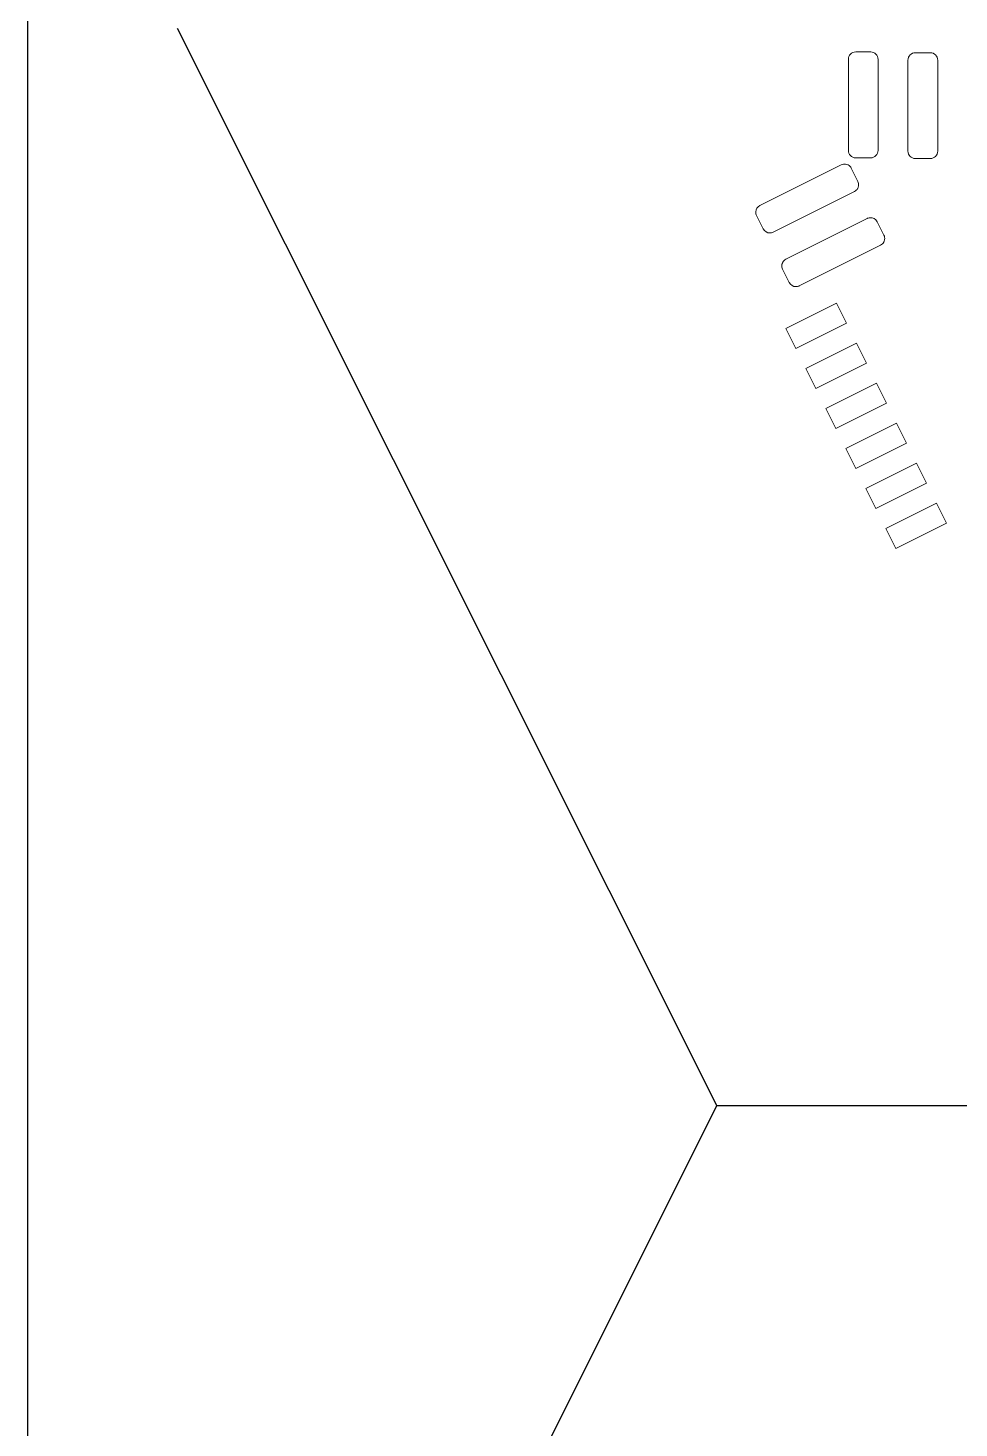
# Model space of a CAD drawing. Header units: inches. Extents: x 70 to 970, y -386 to 214.
# Drawn here: x 70.4 to 132.9, y -103.8 to -9.9 of the extents above; entities that cross this region are included whole.
import ezdxf

# ---------------------------------------------------------------- set-up
doc = ezdxf.new("R2010")
doc.units = ezdxf.units.IN
doc.header["$MEASUREMENT"] = 0

msp = doc.modelspace()

# ---------------------------------------------------------------- linework, layer by layer
at = {"color": 6}
for p in [(80.389, -9.907), (80.389, -154.53)]:
    msp.add_line(p, (116.601, -82.218), dxfattribs=at)
at = {"color": 1, "lineweight": 0}
for p, q in [((124.641, -28.368), (121.244, -30.07)), ((125.313, -29.709), (124.641, -28.368)), ((121.915, -31.411), (125.313, -29.709)), ((121.244, -30.07), (121.915, -31.411)), ((125.985, -31.05), (122.587, -32.752)), ((126.656, -32.392), (125.985, -31.05)), ((122.587, -32.752), (123.258, -34.093)), ((123.258, -34.093), (126.656, -32.392)), ((127.328, -33.733), (123.93, -35.434)), ((127.999, -35.074), (127.328, -33.733)), ((123.93, -35.434), (124.602, -36.776)), ((124.602, -36.776), (127.999, -35.074)), ((128.671, -36.415), (125.273, -38.117)), ((129.343, -37.757), (128.671, -36.415)), ((125.273, -38.117), (125.945, -39.458)), ((125.945, -39.458), (129.343, -37.757)), ((130.014, -39.098), (126.617, -40.799)), ((130.686, -40.439), (130.014, -39.098)), ((126.617, -40.799), (127.288, -42.14)), ((127.288, -42.14), (130.686, -40.439)), ((131.358, -41.781), (127.96, -43.482)), ((132.03, -43.122), (131.358, -41.781)), ((128.632, -44.824), (132.03, -43.122)), ((127.96, -43.482), (128.632, -44.824))]:
    msp.add_line(p, q, dxfattribs=at)
at = {"color": 4}
msp.add_line((596.601, -82.218), (116.601, -82.218), dxfattribs=at)
msp.add_lwpolyline([(70.389, 213.68), (970.389, 213.68), (970.389, -386.32), (70.389, -386.32)], close=True)
at = {"color": 1, "lineweight": 0}
for points in [[(125.436, -12.016), (125.436, -11.74), (125.66, -11.516), (125.936, -11.516)], [(125.436, -18.116), (125.436, -18.116), (125.436, -12.016), (125.436, -12.016)], [(125.936, -11.516), (125.936, -11.516), (126.936, -11.516), (126.936, -11.516)], [(126.936, -11.516), (127.212, -11.516), (127.436, -11.74), (127.436, -12.016)], [(127.436, -12.016), (127.436, -12.016), (127.436, -18.116), (127.436, -18.116)], [(129.436, -12.066), (129.436, -11.79), (129.66, -11.566), (129.936, -11.566)], [(129.436, -18.166), (129.436, -18.166), (129.436, -12.066), (129.436, -12.066)], [(129.936, -11.566), (129.936, -11.566), (130.936, -11.566), (130.936, -11.566)], [(130.936, -11.566), (131.212, -11.566), (131.436, -11.79), (131.436, -12.066)], [(131.436, -12.066), (131.436, -12.066), (131.436, -18.166), (131.436, -18.166)], [(125.936, -18.616), (125.66, -18.616), (125.436, -18.393), (125.436, -18.116)], [(126.936, -18.616), (126.936, -18.616), (125.936, -18.616), (125.936, -18.616)], [(127.436, -18.116), (127.436, -18.393), (127.212, -18.616), (126.936, -18.616)], [(129.936, -18.666), (129.66, -18.666), (129.436, -18.443), (129.436, -18.166)], [(130.936, -18.666), (130.936, -18.666), (129.936, -18.666), (129.936, -18.666)], [(131.436, -18.166), (131.436, -18.443), (131.212, -18.666), (130.936, -18.666)], [(119.503, -21.815), (119.503, -21.815), (124.957, -19.084), (124.957, -19.084)], [(124.957, -19.084), (125.053, -19.036), (125.156, -19.022), (125.254, -19.036)], [(125.254, -19.036), (125.368, -19.053), (125.474, -19.109), (125.553, -19.196)], [(125.553, -19.196), (125.582, -19.229), (125.608, -19.266), (125.628, -19.307)], [(125.628, -19.307), (125.628, -19.307), (125.628, -19.308), (125.629, -19.308)], [(125.629, -19.308), (125.629, -19.308), (126.076, -20.201), (126.076, -20.201)], [(126.124, -20.499), (126.115, -20.557), (126.096, -20.613), (126.068, -20.665)], [(126.076, -20.201), (126.123, -20.296), (126.138, -20.398), (126.124, -20.495)], [(126.124, -20.496), (126.124, -20.496), (126.123, -20.496), (126.124, -20.497)], [(126.124, -20.495), (126.124, -20.495), (126.124, -20.495), (126.124, -20.496)], [(126.124, -20.497), (126.124, -20.497), (126.124, -20.498), (126.124, -20.498)], [(126.124, -20.498), (126.124, -20.498), (126.124, -20.498), (126.124, -20.498)], [(126.124, -20.498), (126.124, -20.498), (126.124, -20.498), (126.124, -20.499)], [(125.852, -20.873), (125.852, -20.873), (120.398, -23.604), (120.398, -23.604)], [(125.853, -20.872), (125.852, -20.873), (125.852, -20.873), (125.852, -20.873)], [(126.057, -20.683), (126.01, -20.762), (125.941, -20.828), (125.853, -20.872)], [(126.058, -20.683), (126.058, -20.683), (126.058, -20.684), (126.057, -20.683)], [(126.059, -20.68), (126.059, -20.68), (126.058, -20.681), (126.058, -20.682)], [(126.058, -20.682), (126.058, -20.682), (126.058, -20.682), (126.058, -20.682)], [(126.058, -20.682), (126.058, -20.682), (126.058, -20.683), (126.058, -20.683)], [(126.06, -20.679), (126.06, -20.68), (126.06, -20.68), (126.059, -20.68)], [(126.061, -20.678), (126.06, -20.678), (126.06, -20.679), (126.06, -20.679)], [(126.062, -20.676), (126.061, -20.676), (126.061, -20.676), (126.061, -20.676)], [(126.061, -20.676), (126.061, -20.677), (126.061, -20.678), (126.061, -20.678)], [(126.063, -20.674), (126.063, -20.674), (126.062, -20.674), (126.062, -20.675)], [(126.062, -20.675), (126.062, -20.675), (126.062, -20.675), (126.062, -20.675)], [(126.062, -20.675), (126.062, -20.675), (126.062, -20.675), (126.062, -20.675)], [(126.062, -20.675), (126.062, -20.675), (126.062, -20.675), (126.062, -20.675)], [(126.062, -20.675), (126.062, -20.675), (126.062, -20.675), (126.062, -20.676)], [(126.064, -20.672), (126.064, -20.672), (126.063, -20.673), (126.063, -20.673)], [(126.063, -20.673), (126.063, -20.673), (126.063, -20.673), (126.063, -20.673)], [(126.065, -20.671), (126.065, -20.671), (126.065, -20.671), (126.064, -20.671)], [(126.064, -20.671), (126.064, -20.671), (126.064, -20.671), (126.064, -20.671)], [(126.064, -20.671), (126.064, -20.672), (126.064, -20.672), (126.064, -20.672)], [(126.064, -20.672), (126.064, -20.672), (126.064, -20.672), (126.064, -20.672)], [(126.067, -20.666), (126.066, -20.667), (126.066, -20.668), (126.065, -20.67)], [(126.065, -20.67), (126.065, -20.67), (126.065, -20.67), (126.065, -20.67)], [(126.065, -20.67), (126.065, -20.67), (126.065, -20.67), (126.065, -20.67)], [(126.065, -20.67), (126.065, -20.67), (126.065, -20.671), (126.065, -20.671)], [(126.068, -20.665), (126.068, -20.665), (126.067, -20.666), (126.067, -20.666)], [(126.067, -20.666), (126.067, -20.666), (126.067, -20.666), (126.067, -20.666)], [(126.068, -20.665), (126.068, -20.665), (126.068, -20.665), (126.068, -20.665)], [(119.279, -22.485), (119.243, -22.413), (119.226, -22.336), (119.227, -22.26)], [(119.227, -22.24), (119.235, -22.067), (119.333, -21.903), (119.497, -21.818)], [(119.227, -22.241), (119.227, -22.241), (119.227, -22.24), (119.227, -22.24)], [(119.227, -22.242), (119.227, -22.242), (119.227, -22.242), (119.227, -22.241)], [(119.227, -22.241), (119.227, -22.241), (119.227, -22.241), (119.227, -22.241)], [(119.227, -22.243), (119.227, -22.243), (119.227, -22.242), (119.227, -22.242)], [(119.227, -22.243), (119.227, -22.243), (119.227, -22.243), (119.227, -22.243)], [(119.227, -22.246), (119.227, -22.246), (119.227, -22.246), (119.227, -22.245)], [(119.227, -22.245), (119.227, -22.245), (119.227, -22.245), (119.227, -22.245)], [(119.227, -22.245), (119.227, -22.245), (119.227, -22.245), (119.227, -22.245)], [(119.227, -22.245), (119.227, -22.245), (119.227, -22.245), (119.227, -22.245)], [(119.227, -22.247), (119.227, -22.246), (119.227, -22.246), (119.227, -22.246)], [(119.227, -22.248), (119.227, -22.248), (119.227, -22.247), (119.227, -22.247)], [(119.227, -22.247), (119.227, -22.247), (119.227, -22.247), (119.227, -22.247)], [(119.227, -22.248), (119.227, -22.248), (119.227, -22.248), (119.227, -22.248)], [(119.227, -22.248), (119.227, -22.248), (119.227, -22.248), (119.227, -22.248)], [(119.227, -22.252), (119.227, -22.252), (119.227, -22.251), (119.227, -22.251)], [(119.227, -22.253), (119.227, -22.252), (119.227, -22.252), (119.227, -22.252)], [(119.227, -22.253), (119.227, -22.253), (119.227, -22.253), (119.227, -22.253)], [(119.227, -22.253), (119.227, -22.253), (119.227, -22.253), (119.227, -22.253)], [(119.227, -22.256), (119.227, -22.256), (119.227, -22.255), (119.227, -22.255)], [(119.227, -22.255), (119.227, -22.255), (119.227, -22.255), (119.227, -22.255)], [(119.227, -22.257), (119.227, -22.257), (119.227, -22.256), (119.227, -22.256)], [(119.227, -22.256), (119.227, -22.256), (119.227, -22.256), (119.227, -22.256)], [(119.227, -22.258), (119.227, -22.258), (119.227, -22.257), (119.227, -22.257)], [(119.227, -22.257), (119.227, -22.257), (119.227, -22.257), (119.227, -22.257)], [(119.227, -22.259), (119.227, -22.258), (119.227, -22.258), (119.227, -22.258)], [(119.227, -22.26), (119.227, -22.259), (119.227, -22.259), (119.227, -22.259)], [(119.227, -22.26), (119.227, -22.26), (119.227, -22.26), (119.227, -22.26)], [(119.28, -22.486), (119.28, -22.486), (119.279, -22.486), (119.279, -22.485)], [(119.727, -23.379), (119.727, -23.379), (119.28, -22.486), (119.28, -22.486)], [(119.28, -22.486), (119.28, -22.486), (119.28, -22.486), (119.28, -22.486)], [(119.497, -21.818), (119.497, -21.818), (119.497, -21.818), (119.498, -21.818)], [(119.498, -21.818), (119.498, -21.818), (119.499, -21.817), (119.499, -21.817)], [(119.498, -21.818), (119.498, -21.818), (119.498, -21.818), (119.498, -21.818)], [(119.499, -21.817), (119.499, -21.817), (119.499, -21.817), (119.499, -21.817)], [(119.499, -21.817), (119.5, -21.817), (119.5, -21.817), (119.5, -21.817)], [(119.5, -21.817), (119.5, -21.817), (119.5, -21.816), (119.501, -21.816)], [(119.501, -21.816), (119.502, -21.815), (119.502, -21.815), (119.502, -21.816)], [(119.501, -21.816), (119.501, -21.816), (119.501, -21.816), (119.501, -21.816)], [(119.502, -21.816), (119.502, -21.815), (119.502, -21.815), (119.502, -21.815)], [(119.502, -21.815), (119.502, -21.815), (119.503, -21.815), (119.503, -21.815)], [(119.727, -23.381), (119.727, -23.38), (119.727, -23.38), (119.727, -23.379)], [(120.175, -23.657), (119.991, -23.657), (119.815, -23.556), (119.727, -23.381)], [(121.25, -25.414), (121.25, -25.414), (126.702, -22.684), (126.702, -22.684)], [(126.702, -22.684), (126.703, -22.683), (126.703, -22.683), (126.703, -22.683)], [(126.703, -22.683), (126.722, -22.674), (126.741, -22.666), (126.761, -22.659)], [(126.761, -22.659), (126.761, -22.659), (126.761, -22.659), (126.762, -22.658)], [(126.762, -22.658), (126.762, -22.658), (126.762, -22.658), (126.762, -22.658)], [(126.762, -22.658), (126.763, -22.658), (126.763, -22.658), (126.763, -22.658)], [(126.763, -22.658), (126.807, -22.643), (126.851, -22.634), (126.896, -22.631)], [(126.896, -22.631), (127.087, -22.62), (127.282, -22.721), (127.374, -22.906)], [(126.896, -22.631), (126.896, -22.631), (126.896, -22.631), (126.896, -22.631)], [(126.896, -22.631), (126.896, -22.631), (126.896, -22.631), (126.896, -22.631)], [(127.374, -22.906), (127.374, -22.906), (127.822, -23.8), (127.822, -23.8)], [(120.255, -23.65), (120.228, -23.655), (120.201, -23.657), (120.175, -23.657)], [(120.256, -23.65), (120.256, -23.65), (120.255, -23.65), (120.255, -23.65)], [(120.255, -23.65), (120.255, -23.65), (120.255, -23.65), (120.255, -23.65)], [(120.257, -23.65), (120.257, -23.65), (120.256, -23.65), (120.256, -23.65)], [(120.258, -23.65), (120.258, -23.65), (120.257, -23.65), (120.257, -23.65)], [(120.257, -23.65), (120.257, -23.65), (120.257, -23.65), (120.257, -23.65)], [(120.259, -23.65), (120.258, -23.65), (120.258, -23.65), (120.258, -23.65)], [(120.26, -23.649), (120.259, -23.649), (120.259, -23.65), (120.259, -23.65)], [(120.261, -23.649), (120.26, -23.649), (120.26, -23.65), (120.26, -23.649)], [(120.261, -23.649), (120.261, -23.649), (120.261, -23.649), (120.261, -23.649)], [(120.261, -23.649), (120.261, -23.649), (120.261, -23.649), (120.261, -23.649)], [(120.263, -23.649), (120.263, -23.649), (120.263, -23.649), (120.263, -23.649)], [(120.266, -23.648), (120.266, -23.648), (120.265, -23.648), (120.265, -23.648)], [(120.267, -23.648), (120.266, -23.648), (120.266, -23.648), (120.266, -23.648)], [(120.268, -23.648), (120.267, -23.648), (120.267, -23.648), (120.267, -23.648)], [(120.269, -23.648), (120.269, -23.648), (120.268, -23.648), (120.268, -23.648)], [(120.268, -23.648), (120.268, -23.648), (120.268, -23.648), (120.268, -23.648)], [(120.268, -23.648), (120.268, -23.648), (120.268, -23.648), (120.268, -23.648)], [(120.27, -23.648), (120.27, -23.648), (120.269, -23.648), (120.269, -23.648)], [(120.269, -23.648), (120.269, -23.648), (120.269, -23.648), (120.269, -23.648)], [(120.271, -23.647), (120.271, -23.647), (120.271, -23.648), (120.27, -23.648)], [(120.274, -23.647), (120.274, -23.647), (120.272, -23.647), (120.271, -23.647)], [(120.271, -23.647), (120.271, -23.647), (120.271, -23.647), (120.271, -23.647)], [(120.275, -23.647), (120.275, -23.647), (120.275, -23.647), (120.274, -23.647)], [(120.276, -23.646), (120.275, -23.647), (120.275, -23.647), (120.275, -23.647)], [(120.277, -23.646), (120.277, -23.646), (120.277, -23.646), (120.276, -23.646)], [(120.276, -23.646), (120.276, -23.646), (120.276, -23.646), (120.276, -23.646)], [(120.276, -23.646), (120.276, -23.646), (120.276, -23.646), (120.276, -23.646)], [(120.278, -23.646), (120.278, -23.646), (120.278, -23.646), (120.277, -23.646)], [(120.279, -23.646), (120.279, -23.646), (120.279, -23.646), (120.278, -23.646)], [(120.278, -23.646), (120.278, -23.646), (120.278, -23.646), (120.278, -23.646)], [(120.282, -23.645), (120.282, -23.645), (120.281, -23.645), (120.281, -23.645)], [(120.284, -23.645), (120.284, -23.644), (120.284, -23.645), (120.283, -23.645)], [(120.285, -23.644), (120.285, -23.644), (120.285, -23.645), (120.284, -23.644)], [(120.284, -23.644), (120.284, -23.644), (120.284, -23.645), (120.284, -23.645)], [(120.286, -23.644), (120.286, -23.644), (120.285, -23.644), (120.285, -23.644)], [(120.287, -23.644), (120.287, -23.644), (120.286, -23.644), (120.286, -23.644)], [(120.286, -23.644), (120.286, -23.644), (120.286, -23.644), (120.286, -23.644)], [(120.288, -23.644), (120.287, -23.644), (120.287, -23.644), (120.287, -23.644)], [(120.287, -23.644), (120.287, -23.644), (120.287, -23.644), (120.287, -23.644)], [(120.289, -23.644), (120.289, -23.644), (120.288, -23.643), (120.288, -23.644)], [(120.288, -23.644), (120.288, -23.644), (120.288, -23.644), (120.288, -23.644)], [(120.398, -23.604), (120.363, -23.621), (120.327, -23.634), (120.289, -23.643)], [(120.289, -23.643), (120.29, -23.643), (120.289, -23.643), (120.289, -23.644)], [(127.807, -24.276), (127.76, -24.357), (127.69, -24.426), (127.599, -24.471)], [(127.808, -24.275), (127.808, -24.275), (127.808, -24.275), (127.807, -24.276)], [(127.81, -24.27), (127.81, -24.272), (127.809, -24.273), (127.808, -24.274)], [(127.808, -24.274), (127.808, -24.275), (127.808, -24.275), (127.808, -24.275)], [(127.808, -24.275), (127.808, -24.275), (127.808, -24.275), (127.808, -24.275)], [(127.811, -24.27), (127.811, -24.27), (127.81, -24.27), (127.81, -24.27)], [(127.81, -24.27), (127.81, -24.27), (127.81, -24.27), (127.81, -24.27)], [(127.812, -24.268), (127.811, -24.269), (127.811, -24.269), (127.811, -24.269)], [(127.811, -24.269), (127.811, -24.269), (127.811, -24.27), (127.811, -24.27)], [(127.813, -24.266), (127.813, -24.267), (127.812, -24.267), (127.812, -24.267)], [(127.812, -24.267), (127.812, -24.267), (127.812, -24.267), (127.812, -24.267)], [(127.812, -24.267), (127.812, -24.267), (127.812, -24.267), (127.812, -24.268)], [(127.812, -24.268), (127.812, -24.268), (127.812, -24.268), (127.812, -24.268)], [(127.814, -24.264), (127.814, -24.264), (127.813, -24.265), (127.813, -24.265)], [(127.813, -24.265), (127.813, -24.265), (127.813, -24.265), (127.813, -24.265)], [(127.813, -24.265), (127.813, -24.265), (127.813, -24.266), (127.813, -24.266)], [(127.813, -24.266), (127.813, -24.266), (127.813, -24.266), (127.813, -24.266)], [(127.813, -24.266), (127.813, -24.266), (127.813, -24.266), (127.813, -24.266)], [(127.815, -24.262), (127.815, -24.263), (127.815, -24.263), (127.814, -24.263)], [(127.814, -24.263), (127.814, -24.263), (127.814, -24.263), (127.814, -24.263)], [(127.814, -24.263), (127.814, -24.263), (127.814, -24.264), (127.814, -24.264)], [(127.814, -24.264), (127.814, -24.264), (127.814, -24.264), (127.814, -24.264)], [(127.814, -24.264), (127.814, -24.264), (127.814, -24.264), (127.814, -24.264)], [(127.816, -24.261), (127.816, -24.261), (127.816, -24.261), (127.815, -24.261)], [(127.815, -24.261), (127.815, -24.261), (127.815, -24.262), (127.815, -24.262)], [(127.815, -24.262), (127.815, -24.262), (127.815, -24.263), (127.815, -24.262)], [(127.817, -24.259), (127.816, -24.259), (127.816, -24.26), (127.816, -24.26)], [(127.816, -24.26), (127.816, -24.26), (127.816, -24.26), (127.816, -24.26)], [(127.816, -24.26), (127.816, -24.26), (127.816, -24.26), (127.816, -24.26)], [(127.816, -24.26), (127.816, -24.26), (127.816, -24.261), (127.816, -24.261)], [(127.818, -24.257), (127.817, -24.257), (127.817, -24.258), (127.817, -24.258)], [(127.817, -24.258), (127.817, -24.258), (127.817, -24.258), (127.817, -24.258)], [(127.817, -24.258), (127.817, -24.259), (127.817, -24.259), (127.817, -24.259)], [(127.817, -24.259), (127.817, -24.259), (127.817, -24.259), (127.817, -24.259)], [(127.817, -24.259), (127.817, -24.259), (127.817, -24.259), (127.817, -24.259)], [(127.819, -24.255), (127.819, -24.255), (127.818, -24.255), (127.819, -24.255)], [(127.819, -24.255), (127.818, -24.255), (127.818, -24.256), (127.818, -24.256)], [(127.818, -24.256), (127.818, -24.256), (127.818, -24.257), (127.818, -24.257)], [(127.818, -24.257), (127.818, -24.257), (127.818, -24.257), (127.818, -24.257)], [(127.82, -24.253), (127.82, -24.253), (127.819, -24.254), (127.819, -24.254)], [(127.819, -24.254), (127.819, -24.254), (127.819, -24.255), (127.819, -24.255)], [(127.821, -24.251), (127.82, -24.251), (127.82, -24.252), (127.82, -24.252)], [(127.82, -24.252), (127.82, -24.252), (127.82, -24.252), (127.82, -24.252)], [(127.82, -24.252), (127.82, -24.253), (127.82, -24.253), (127.82, -24.253)], [(127.82, -24.253), (127.82, -24.253), (127.82, -24.253), (127.82, -24.253)], [(127.821, -24.25), (127.821, -24.25), (127.821, -24.251), (127.821, -24.251)], [(127.821, -24.251), (127.821, -24.251), (127.821, -24.251), (127.821, -24.251)], [(127.822, -23.8), (127.869, -23.893), (127.884, -23.993), (127.871, -24.088)], [(127.823, -24.247), (127.823, -24.247), (127.822, -24.248), (127.822, -24.248)], [(127.822, -24.248), (127.822, -24.248), (127.822, -24.248), (127.822, -24.249)], [(127.824, -24.245), (127.824, -24.245), (127.824, -24.246), (127.823, -24.246)], [(127.823, -24.246), (127.823, -24.246), (127.824, -24.247), (127.823, -24.247)], [(127.823, -24.247), (127.823, -24.247), (127.823, -24.247), (127.823, -24.247)], [(127.825, -24.243), (127.825, -24.243), (127.824, -24.244), (127.824, -24.244)], [(127.824, -24.244), (127.824, -24.244), (127.824, -24.244), (127.824, -24.244)], [(127.824, -24.244), (127.824, -24.244), (127.824, -24.244), (127.824, -24.244)], [(127.824, -24.244), (127.824, -24.244), (127.824, -24.245), (127.824, -24.245)], [(127.824, -24.245), (127.824, -24.245), (127.824, -24.245), (127.824, -24.245)], [(127.824, -24.245), (127.824, -24.245), (127.824, -24.245), (127.824, -24.245)], [(127.826, -24.241), (127.825, -24.242), (127.825, -24.241), (127.825, -24.242)], [(127.825, -24.242), (127.825, -24.242), (127.825, -24.242), (127.825, -24.243)], [(127.825, -24.243), (127.825, -24.243), (127.825, -24.243), (127.825, -24.243)], [(127.825, -24.243), (127.825, -24.243), (127.825, -24.243), (127.825, -24.243)], [(127.827, -24.239), (127.827, -24.239), (127.827, -24.24), (127.826, -24.24)], [(127.826, -24.24), (127.826, -24.24), (127.826, -24.24), (127.826, -24.241)], [(127.826, -24.241), (127.826, -24.241), (127.826, -24.241), (127.826, -24.241)], [(127.828, -24.237), (127.827, -24.237), (127.827, -24.237), (127.827, -24.238)], [(127.827, -24.238), (127.827, -24.238), (127.827, -24.238), (127.827, -24.238)], [(127.827, -24.238), (127.827, -24.238), (127.827, -24.238), (127.827, -24.238)], [(127.827, -24.238), (127.827, -24.238), (127.827, -24.239), (127.827, -24.239)], [(127.827, -24.239), (127.827, -24.239), (127.827, -24.239), (127.827, -24.239)], [(127.827, -24.239), (127.827, -24.239), (127.827, -24.239), (127.827, -24.239)], [(127.829, -24.235), (127.829, -24.235), (127.829, -24.235), (127.828, -24.235)], [(127.828, -24.235), (127.828, -24.235), (127.828, -24.235), (127.828, -24.235)], [(127.828, -24.235), (127.828, -24.236), (127.828, -24.236), (127.828, -24.236)], [(127.828, -24.236), (127.828, -24.236), (127.828, -24.236), (127.828, -24.236)], [(127.828, -24.236), (127.828, -24.236), (127.828, -24.236), (127.828, -24.237)], [(127.828, -24.237), (127.828, -24.237), (127.828, -24.237), (127.828, -24.237)], [(127.83, -24.233), (127.829, -24.233), (127.829, -24.234), (127.829, -24.233)], [(127.829, -24.233), (127.829, -24.234), (127.829, -24.234), (127.829, -24.234)], [(127.829, -24.234), (127.829, -24.234), (127.829, -24.235), (127.829, -24.235)], [(127.831, -24.23), (127.831, -24.23), (127.831, -24.23), (127.83, -24.231)], [(127.83, -24.231), (127.83, -24.231), (127.83, -24.231), (127.83, -24.231)], [(127.83, -24.231), (127.83, -24.231), (127.83, -24.232), (127.83, -24.232)], [(127.83, -24.232), (127.83, -24.232), (127.83, -24.232), (127.83, -24.233)], [(127.832, -24.229), (127.832, -24.229), (127.831, -24.229), (127.831, -24.229)], [(127.831, -24.229), (127.831, -24.229), (127.831, -24.23), (127.831, -24.23)], [(127.833, -24.226), (127.833, -24.226), (127.833, -24.226), (127.832, -24.226)], [(127.832, -24.226), (127.832, -24.226), (127.832, -24.227), (127.832, -24.227)], [(127.832, -24.227), (127.832, -24.227), (127.832, -24.228), (127.832, -24.227)], [(127.832, -24.227), (127.832, -24.228), (127.832, -24.228), (127.832, -24.228)], [(127.832, -24.228), (127.832, -24.228), (127.832, -24.228), (127.832, -24.229)], [(127.834, -24.224), (127.833, -24.224), (127.833, -24.224), (127.833, -24.224)], [(127.833, -24.224), (127.833, -24.224), (127.833, -24.225), (127.833, -24.225)], [(127.833, -24.225), (127.833, -24.225), (127.833, -24.225), (127.833, -24.225)], [(127.833, -24.225), (127.833, -24.225), (127.833, -24.225), (127.833, -24.225)], [(127.833, -24.225), (127.833, -24.225), (127.833, -24.226), (127.833, -24.226)], [(127.833, -24.226), (127.833, -24.226), (127.833, -24.226), (127.833, -24.226)], [(127.835, -24.221), (127.835, -24.221), (127.835, -24.221), (127.834, -24.222)], [(127.834, -24.222), (127.834, -24.222), (127.834, -24.222), (127.834, -24.222)], [(127.834, -24.222), (127.834, -24.222), (127.834, -24.222), (127.834, -24.222)], [(127.834, -24.222), (127.834, -24.222), (127.834, -24.223), (127.834, -24.223)], [(127.834, -24.223), (127.834, -24.223), (127.834, -24.224), (127.834, -24.224)], [(127.834, -24.224), (127.834, -24.224), (127.834, -24.224), (127.834, -24.224)], [(127.836, -24.219), (127.835, -24.22), (127.835, -24.22), (127.835, -24.221)], [(127.835, -24.221), (127.835, -24.221), (127.835, -24.221), (127.835, -24.221)], [(127.837, -24.215), (127.837, -24.216), (127.837, -24.216), (127.836, -24.217)], [(127.836, -24.217), (127.836, -24.217), (127.836, -24.217), (127.836, -24.218)], [(127.836, -24.218), (127.836, -24.218), (127.836, -24.218), (127.836, -24.218)], [(127.836, -24.218), (127.836, -24.218), (127.836, -24.219), (127.836, -24.219)], [(127.836, -24.219), (127.836, -24.219), (127.836, -24.219), (127.836, -24.219)], [(127.838, -24.214), (127.838, -24.214), (127.838, -24.215), (127.837, -24.215)], [(127.837, -24.215), (127.837, -24.215), (127.837, -24.215), (127.837, -24.215)], [(127.839, -24.212), (127.838, -24.213), (127.838, -24.213), (127.838, -24.214)], [(127.861, -24.143), (127.855, -24.167), (127.848, -24.19), (127.839, -24.212)], [(127.863, -24.133), (127.863, -24.136), (127.862, -24.139), (127.861, -24.143)], [(127.864, -24.131), (127.864, -24.132), (127.863, -24.132), (127.863, -24.133)], [(127.865, -24.127), (127.864, -24.128), (127.864, -24.13), (127.864, -24.131)], [(127.866, -24.122), (127.866, -24.122), (127.865, -24.122), (127.865, -24.122)], [(127.865, -24.122), (127.865, -24.123), (127.865, -24.123), (127.865, -24.123)], [(127.865, -24.123), (127.865, -24.123), (127.865, -24.124), (127.865, -24.124)], [(127.865, -24.124), (127.865, -24.124), (127.865, -24.124), (127.865, -24.125)], [(127.865, -24.125), (127.865, -24.125), (127.865, -24.125), (127.865, -24.125)], [(127.865, -24.125), (127.865, -24.125), (127.865, -24.126), (127.865, -24.127)], [(127.865, -24.127), (127.865, -24.127), (127.865, -24.127), (127.865, -24.127)], [(127.866, -24.117), (127.866, -24.117), (127.866, -24.117), (127.866, -24.117)], [(127.866, -24.12), (127.866, -24.12), (127.866, -24.121), (127.866, -24.121)], [(127.866, -24.121), (127.866, -24.121), (127.866, -24.121), (127.866, -24.122)], [(127.868, -24.112), (127.867, -24.112), (127.867, -24.112), (127.867, -24.113)], [(127.867, -24.113), (127.867, -24.113), (127.867, -24.113), (127.867, -24.113)], [(127.867, -24.114), (127.867, -24.114), (127.867, -24.115), (127.867, -24.115)], [(127.867, -24.115), (127.867, -24.115), (127.867, -24.115), (127.867, -24.115)], [(127.867, -24.115), (127.867, -24.115), (127.867, -24.116), (127.867, -24.116)], [(127.869, -24.105), (127.869, -24.106), (127.869, -24.106), (127.868, -24.106)], [(127.868, -24.106), (127.868, -24.106), (127.868, -24.107), (127.868, -24.107)], [(127.868, -24.107), (127.868, -24.107), (127.868, -24.107), (127.868, -24.107)], [(127.868, -24.107), (127.868, -24.107), (127.868, -24.108), (127.868, -24.108)], [(127.868, -24.108), (127.868, -24.108), (127.868, -24.108), (127.868, -24.108)], [(127.868, -24.108), (127.868, -24.108), (127.868, -24.109), (127.868, -24.109)], [(127.868, -24.109), (127.868, -24.109), (127.868, -24.11), (127.868, -24.11)], [(127.868, -24.11), (127.868, -24.11), (127.868, -24.11), (127.868, -24.11)], [(127.868, -24.11), (127.868, -24.11), (127.868, -24.11), (127.868, -24.11)], [(127.868, -24.11), (127.868, -24.11), (127.868, -24.111), (127.868, -24.111)], [(127.869, -24.1), (127.869, -24.1), (127.869, -24.101), (127.869, -24.101)], [(127.869, -24.101), (127.869, -24.101), (127.869, -24.101), (127.869, -24.101)], [(127.869, -24.102), (127.869, -24.102), (127.869, -24.102), (127.869, -24.102)], [(127.869, -24.102), (127.869, -24.103), (127.869, -24.103), (127.869, -24.103)], [(127.869, -24.103), (127.869, -24.103), (127.869, -24.104), (127.869, -24.104)], [(127.869, -24.104), (127.869, -24.104), (127.869, -24.104), (127.869, -24.105)], [(127.869, -24.105), (127.869, -24.105), (127.869, -24.105), (127.869, -24.105)], [(127.869, -24.105), (127.869, -24.105), (127.869, -24.105), (127.869, -24.105)], [(127.871, -24.092), (127.871, -24.093), (127.871, -24.093), (127.87, -24.093)], [(127.87, -24.093), (127.87, -24.093), (127.87, -24.094), (127.87, -24.094)], [(127.87, -24.094), (127.871, -24.094), (127.87, -24.094), (127.87, -24.094)], [(127.87, -24.094), (127.87, -24.094), (127.87, -24.095), (127.87, -24.095)], [(127.87, -24.096), (127.87, -24.096), (127.87, -24.096), (127.87, -24.097)], [(127.87, -24.097), (127.87, -24.097), (127.87, -24.097), (127.87, -24.097)], [(127.87, -24.098), (127.87, -24.098), (127.87, -24.098), (127.87, -24.098)], [(127.87, -24.098), (127.87, -24.099), (127.87, -24.099), (127.87, -24.099)], [(127.87, -24.099), (127.87, -24.099), (127.87, -24.099), (127.87, -24.099)], [(127.871, -24.088), (127.871, -24.088), (127.871, -24.089), (127.871, -24.089)], [(127.871, -24.089), (127.871, -24.089), (127.871, -24.089), (127.871, -24.089)], [(127.871, -24.089), (127.871, -24.09), (127.871, -24.09), (127.871, -24.09)], [(127.871, -24.09), (127.871, -24.09), (127.871, -24.09), (127.871, -24.09)], [(127.871, -24.09), (127.871, -24.09), (127.871, -24.091), (127.871, -24.091)], [(127.871, -24.091), (127.871, -24.091), (127.871, -24.091), (127.871, -24.091)], [(127.871, -24.091), (127.871, -24.091), (127.871, -24.091), (127.871, -24.091)], [(127.871, -24.091), (127.871, -24.092), (127.871, -24.092), (127.871, -24.092)], [(127.871, -24.092), (127.871, -24.092), (127.871, -24.092), (127.871, -24.092)], [(127.598, -24.472), (127.598, -24.472), (122.146, -27.202), (122.146, -27.202)], [(127.599, -24.471), (127.599, -24.471), (127.598, -24.471), (127.598, -24.472)], [(121.026, -26.085), (120.98, -25.993), (120.965, -25.893), (120.977, -25.797)], [(120.977, -25.795), (120.977, -25.795), (120.977, -25.794), (120.977, -25.794)], [(120.977, -25.794), (120.977, -25.794), (120.978, -25.794), (120.978, -25.794)], [(120.977, -25.796), (120.977, -25.796), (120.977, -25.795), (120.977, -25.795)], [(120.977, -25.795), (120.978, -25.795), (120.977, -25.795), (120.977, -25.795)], [(120.977, -25.797), (120.977, -25.797), (120.977, -25.797), (120.977, -25.796)], [(120.977, -25.796), (120.977, -25.796), (120.977, -25.796), (120.977, -25.796)], [(120.977, -25.797), (120.977, -25.797), (120.977, -25.797), (120.977, -25.797)], [(120.978, -25.79), (120.978, -25.79), (120.978, -25.789), (120.978, -25.789)], [(120.978, -25.789), (120.978, -25.789), (120.978, -25.789), (120.978, -25.789)], [(120.978, -25.791), (120.978, -25.79), (120.978, -25.79), (120.978, -25.79)], [(120.978, -25.79), (120.978, -25.79), (120.978, -25.79), (120.978, -25.79)], [(120.978, -25.791), (120.978, -25.791), (120.978, -25.791), (120.978, -25.791)], [(120.978, -25.793), (120.978, -25.793), (120.978, -25.792), (120.978, -25.792)], [(120.978, -25.794), (120.978, -25.794), (120.978, -25.793), (120.978, -25.793)], [(120.978, -25.793), (120.978, -25.793), (120.978, -25.793), (120.978, -25.793)], [(120.979, -25.782), (120.979, -25.782), (120.98, -25.781), (120.98, -25.781)], [(120.979, -25.783), (120.979, -25.783), (120.979, -25.782), (120.979, -25.782)], [(120.979, -25.782), (120.979, -25.782), (120.979, -25.782), (120.979, -25.782)], [(120.979, -25.783), (120.979, -25.783), (120.979, -25.783), (120.979, -25.783)], [(120.979, -25.785), (120.979, -25.785), (120.979, -25.785), (120.979, -25.784)], [(120.979, -25.785), (120.979, -25.785), (120.979, -25.785), (120.979, -25.785)], [(120.979, -25.787), (120.979, -25.787), (120.979, -25.786), (120.979, -25.786)], [(120.979, -25.787), (120.979, -25.787), (120.979, -25.787), (120.979, -25.787)], [(120.979, -25.787), (120.979, -25.787), (120.979, -25.787), (120.979, -25.787)], [(120.98, -25.776), (120.98, -25.775), (120.98, -25.775), (120.981, -25.775)], [(120.98, -25.777), (120.98, -25.777), (120.98, -25.777), (120.98, -25.776)], [(120.98, -25.776), (120.98, -25.776), (120.98, -25.776), (120.98, -25.776)], [(120.98, -25.776), (120.98, -25.776), (120.98, -25.776), (120.98, -25.776)], [(120.98, -25.778), (120.98, -25.777), (120.98, -25.777), (120.98, -25.777)], [(120.98, -25.779), (120.98, -25.779), (120.98, -25.778), (120.98, -25.778)], [(120.98, -25.778), (120.98, -25.778), (120.98, -25.778), (120.98, -25.778)], [(120.98, -25.779), (120.98, -25.779), (120.98, -25.779), (120.98, -25.779)], [(120.98, -25.781), (120.98, -25.781), (120.98, -25.781), (120.98, -25.781)], [(120.981, -25.771), (120.981, -25.771), (120.981, -25.77), (120.981, -25.77)], [(120.981, -25.77), (120.981, -25.77), (120.981, -25.77), (120.981, -25.77)], [(120.981, -25.771), (120.981, -25.771), (120.981, -25.771), (120.981, -25.771)], [(120.981, -25.774), (120.981, -25.774), (120.981, -25.773), (120.981, -25.773)], [(120.981, -25.773), (120.981, -25.773), (120.981, -25.773), (120.981, -25.773)], [(120.981, -25.775), (120.981, -25.775), (120.981, -25.774), (120.981, -25.774)], [(120.981, -25.774), (120.981, -25.774), (120.981, -25.774), (120.981, -25.774)], [(120.981, -25.775), (120.981, -25.775), (120.981, -25.775), (120.981, -25.775)], [(120.982, -25.765), (120.982, -25.764), (120.983, -25.764), (120.983, -25.764)], [(120.982, -25.766), (120.982, -25.766), (120.982, -25.766), (120.982, -25.765)], [(120.982, -25.765), (120.982, -25.765), (120.982, -25.765), (120.982, -25.765)], [(120.982, -25.768), (120.982, -25.768), (120.982, -25.767), (120.982, -25.767)], [(120.982, -25.768), (120.982, -25.768), (120.982, -25.768), (120.982, -25.768)], [(120.983, -25.761), (120.983, -25.76), (120.984, -25.759), (120.984, -25.759)], [(120.983, -25.762), (120.983, -25.762), (120.983, -25.761), (120.983, -25.761)], [(120.983, -25.761), (120.983, -25.761), (120.983, -25.761), (120.983, -25.761)], [(120.983, -25.763), (120.983, -25.763), (120.983, -25.763), (120.983, -25.762)], [(120.983, -25.762), (120.983, -25.762), (120.983, -25.762), (120.983, -25.762)], [(120.983, -25.764), (120.983, -25.764), (120.983, -25.764), (120.983, -25.763)], [(120.984, -25.759), (120.984, -25.757), (120.984, -25.756), (120.985, -25.754)], [(120.984, -25.759), (120.984, -25.759), (120.984, -25.759), (120.984, -25.759)], [(120.985, -25.753), (120.986, -25.749), (120.987, -25.746), (120.987, -25.743)], [(120.985, -25.754), (120.985, -25.754), (120.985, -25.753), (120.985, -25.753)], [(120.987, -25.743), (120.993, -25.719), (121.001, -25.696), (121.01, -25.673)], [(121.01, -25.673), (121.01, -25.673), (121.01, -25.672), (121.011, -25.671)], [(121.011, -25.67), (121.011, -25.67), (121.011, -25.669), (121.012, -25.668)], [(121.011, -25.671), (121.011, -25.671), (121.011, -25.67), (121.011, -25.67)], [(121.011, -25.671), (121.011, -25.671), (121.011, -25.671), (121.011, -25.671)], [(121.012, -25.668), (121.012, -25.667), (121.012, -25.667), (121.013, -25.667)], [(121.012, -25.668), (121.012, -25.668), (121.012, -25.668), (121.012, -25.668)], [(121.012, -25.668), (121.012, -25.668), (121.012, -25.668), (121.012, -25.668)], [(121.013, -25.666), (121.013, -25.666), (121.013, -25.665), (121.013, -25.664)], [(121.013, -25.664), (121.013, -25.664), (121.013, -25.664), (121.013, -25.664)], [(121.013, -25.664), (121.014, -25.664), (121.014, -25.664), (121.014, -25.664)], [(121.013, -25.667), (121.013, -25.667), (121.013, -25.666), (121.013, -25.666)], [(121.014, -25.662), (121.015, -25.663), (121.015, -25.662), (121.015, -25.662)], [(121.014, -25.664), (121.014, -25.664), (121.014, -25.664), (121.014, -25.664)], [(121.015, -25.661), (121.015, -25.661), (121.015, -25.661), (121.015, -25.66)], [(121.015, -25.66), (121.015, -25.66), (121.015, -25.66), (121.015, -25.66)], [(121.015, -25.66), (121.015, -25.66), (121.016, -25.66), (121.016, -25.66)], [(121.015, -25.662), (121.015, -25.661), (121.015, -25.661), (121.015, -25.661)], [(121.015, -25.661), (121.015, -25.661), (121.015, -25.661), (121.015, -25.661)], [(121.015, -25.662), (121.015, -25.662), (121.015, -25.662), (121.015, -25.662)], [(121.016, -25.658), (121.016, -25.658), (121.016, -25.657), (121.017, -25.657)], [(121.016, -25.659), (121.016, -25.658), (121.016, -25.658), (121.016, -25.658)], [(121.016, -25.658), (121.016, -25.658), (121.016, -25.658), (121.016, -25.658)], [(121.016, -25.66), (121.016, -25.66), (121.016, -25.659), (121.016, -25.659)], [(121.016, -25.659), (121.016, -25.659), (121.016, -25.659), (121.016, -25.659)], [(121.016, -25.659), (121.016, -25.659), (121.016, -25.659), (121.016, -25.659)], [(121.017, -25.656), (121.017, -25.656), (121.017, -25.655), (121.018, -25.655)], [(121.017, -25.657), (121.017, -25.657), (121.017, -25.656), (121.017, -25.656)], [(121.017, -25.656), (121.017, -25.656), (121.017, -25.656), (121.017, -25.656)], [(121.018, -25.654), (121.018, -25.654), (121.018, -25.654), (121.018, -25.653)], [(121.018, -25.653), (121.018, -25.653), (121.018, -25.653), (121.019, -25.653)], [(121.018, -25.655), (121.018, -25.655), (121.018, -25.654), (121.018, -25.654)], [(121.019, -25.652), (121.019, -25.652), (121.019, -25.651), (121.019, -25.651)], [(121.019, -25.651), (121.019, -25.651), (121.019, -25.651), (121.02, -25.651)], [(121.019, -25.653), (121.019, -25.653), (121.019, -25.652), (121.019, -25.652)], [(121.02, -25.65), (121.02, -25.65), (121.02, -25.65), (121.02, -25.649)], [(121.02, -25.649), (121.02, -25.649), (121.02, -25.649), (121.02, -25.649)], [(121.02, -25.649), (121.02, -25.649), (121.02, -25.649), (121.021, -25.649)], [(121.02, -25.651), (121.02, -25.651), (121.02, -25.65), (121.02, -25.65)], [(121.02, -25.65), (121.02, -25.65), (121.02, -25.65), (121.02, -25.65)], [(121.021, -25.647), (121.021, -25.647), (121.021, -25.647), (121.021, -25.647)], [(121.021, -25.647), (121.021, -25.647), (121.021, -25.647), (121.021, -25.647)], [(121.021, -25.647), (121.021, -25.647), (121.022, -25.647), (121.022, -25.647)], [(121.021, -25.649), (121.021, -25.649), (121.021, -25.649), (121.021, -25.649)], [(121.022, -25.645), (121.023, -25.644), (121.023, -25.644), (121.023, -25.644)], [(121.022, -25.646), (121.022, -25.646), (121.022, -25.645), (121.022, -25.646)], [(121.022, -25.646), (121.022, -25.645), (121.022, -25.645), (121.022, -25.645)], [(121.022, -25.647), (121.022, -25.646), (121.022, -25.646), (121.022, -25.646)], [(121.023, -25.643), (121.023, -25.643), (121.023, -25.643), (121.023, -25.642)], [(121.023, -25.642), (121.023, -25.642), (121.024, -25.642), (121.024, -25.642)], [(121.023, -25.644), (121.023, -25.644), (121.023, -25.644), (121.023, -25.643)], [(121.023, -25.643), (121.023, -25.643), (121.023, -25.643), (121.023, -25.643)], [(121.024, -25.642), (121.024, -25.642), (121.024, -25.642), (121.024, -25.641)], [(121.024, -25.641), (121.024, -25.641), (121.024, -25.641), (121.024, -25.641)], [(121.024, -25.641), (121.024, -25.641), (121.024, -25.641), (121.024, -25.641)], [(121.024, -25.641), (121.024, -25.641), (121.025, -25.641), (121.025, -25.641)], [(121.024, -25.642), (121.024, -25.642), (121.024, -25.642), (121.024, -25.642)], [(121.025, -25.639), (121.026, -25.639), (121.025, -25.639), (121.026, -25.638)], [(121.025, -25.64), (121.025, -25.64), (121.025, -25.639), (121.025, -25.639)], [(121.025, -25.639), (121.025, -25.639), (121.025, -25.639), (121.025, -25.639)], [(121.025, -25.641), (121.025, -25.64), (121.025, -25.64), (121.025, -25.64)], [(121.026, -25.637), (121.026, -25.636), (121.026, -25.636), (121.027, -25.636)], [(121.026, -25.638), (121.026, -25.638), (121.026, -25.638), (121.026, -25.637)], [(121.026, -25.637), (121.026, -25.637), (121.026, -25.637), (121.026, -25.637)], [(121.474, -26.979), (121.474, -26.979), (121.026, -26.085), (121.026, -26.085)], [(121.027, -25.635), (121.027, -25.635), (121.027, -25.634), (121.028, -25.634)], [(121.027, -25.636), (121.027, -25.636), (121.027, -25.636), (121.027, -25.635)], [(121.027, -25.635), (121.027, -25.635), (121.027, -25.635), (121.027, -25.635)], [(121.028, -25.633), (121.028, -25.633), (121.028, -25.633), (121.028, -25.632)], [(121.028, -25.632), (121.029, -25.632), (121.029, -25.632), (121.029, -25.632)], [(121.028, -25.634), (121.028, -25.633), (121.028, -25.633), (121.028, -25.633)], [(121.028, -25.634), (121.028, -25.634), (121.028, -25.634), (121.028, -25.634)], [(121.029, -25.631), (121.029, -25.631), (121.03, -25.63), (121.03, -25.63)], [(121.029, -25.632), (121.029, -25.632), (121.029, -25.631), (121.029, -25.632)], [(121.029, -25.632), (121.029, -25.631), (121.03, -25.631), (121.029, -25.631)], [(121.03, -25.629), (121.031, -25.629), (121.031, -25.629), (121.031, -25.628)], [(121.03, -25.63), (121.03, -25.63), (121.03, -25.629), (121.03, -25.63)], [(121.03, -25.63), (121.03, -25.629), (121.03, -25.629), (121.03, -25.629)], [(121.031, -25.627), (121.032, -25.627), (121.032, -25.627), (121.032, -25.626)], [(121.031, -25.628), (121.031, -25.627), (121.031, -25.627), (121.031, -25.627)], [(121.031, -25.627), (121.031, -25.627), (121.031, -25.627), (121.031, -25.627)], [(121.031, -25.628), (121.031, -25.628), (121.031, -25.628), (121.031, -25.628)], [(121.032, -25.625), (121.033, -25.625), (121.033, -25.625), (121.033, -25.624)], [(121.032, -25.626), (121.032, -25.625), (121.032, -25.625), (121.032, -25.625)], [(121.032, -25.625), (121.032, -25.625), (121.032, -25.625), (121.032, -25.625)], [(121.032, -25.626), (121.032, -25.626), (121.032, -25.626), (121.032, -25.626)], [(121.032, -25.626), (121.032, -25.626), (121.032, -25.626), (121.032, -25.626)], [(121.032, -25.626), (121.032, -25.626), (121.032, -25.626), (121.032, -25.626)], [(121.033, -25.623), (121.034, -25.623), (121.034, -25.623), (121.034, -25.622)], [(121.033, -25.624), (121.033, -25.623), (121.034, -25.623), (121.033, -25.623)], [(121.033, -25.624), (121.033, -25.625), (121.033, -25.624), (121.033, -25.624)], [(121.034, -25.622), (121.034, -25.622), (121.034, -25.622), (121.034, -25.622)], [(121.034, -25.622), (121.034, -25.622), (121.034, -25.622), (121.034, -25.622)], [(121.034, -25.622), (121.034, -25.622), (121.034, -25.622), (121.034, -25.622)], [(121.035, -25.62), (121.035, -25.62), (121.035, -25.62), (121.035, -25.62)], [(121.035, -25.62), (121.035, -25.62), (121.035, -25.62), (121.035, -25.62)], [(121.035, -25.62), (121.035, -25.62), (121.035, -25.62), (121.035, -25.62)], [(121.036, -25.618), (121.037, -25.617), (121.037, -25.617), (121.037, -25.617)], [(121.036, -25.618), (121.036, -25.618), (121.036, -25.618), (121.036, -25.618)], [(121.036, -25.618), (121.036, -25.618), (121.036, -25.618), (121.036, -25.618)], [(121.037, -25.616), (121.038, -25.616), (121.038, -25.615), (121.038, -25.615)], [(121.037, -25.617), (121.037, -25.617), (121.037, -25.617), (121.037, -25.616)], [(121.037, -25.616), (121.037, -25.616), (121.037, -25.616), (121.037, -25.616)], [(121.038, -25.615), (121.039, -25.614), (121.039, -25.612), (121.04, -25.611)], [(121.038, -25.615), (121.038, -25.615), (121.038, -25.615), (121.038, -25.615)], [(121.04, -25.611), (121.04, -25.611), (121.04, -25.611), (121.04, -25.611)], [(121.04, -25.611), (121.04, -25.611), (121.041, -25.611), (121.041, -25.611)], [(121.041, -25.61), (121.088, -25.529), (121.159, -25.46), (121.249, -25.414)], [(121.041, -25.611), (121.041, -25.61), (121.041, -25.61), (121.041, -25.61)], [(121.249, -25.414), (121.249, -25.414), (121.25, -25.414), (121.25, -25.414)], [(121.921, -27.255), (121.738, -27.255), (121.562, -27.154), (121.474, -26.979)], [(122.085, -27.228), (122.042, -27.243), (121.997, -27.252), (121.952, -27.255)], [(122.086, -27.228), (122.085, -27.228), (122.085, -27.228), (122.085, -27.228)], [(122.087, -27.227), (122.087, -27.227), (122.086, -27.227), (122.086, -27.228)], [(122.145, -27.202), (122.126, -27.212), (122.107, -27.22), (122.087, -27.227)], [(122.087, -27.227), (122.088, -27.227), (122.087, -27.227), (122.087, -27.227)], [(122.146, -27.202), (122.146, -27.202), (122.145, -27.202), (122.145, -27.202)], [(121.952, -27.255), (121.942, -27.255), (121.932, -27.255), (121.921, -27.255)], [(121.952, -27.255), (121.952, -27.255), (121.952, -27.255), (121.952, -27.255)], [(121.952, -27.255), (121.952, -27.255), (121.952, -27.255), (121.952, -27.255)]]:
    msp.add_open_spline(points, degree=3, dxfattribs=at)
for points, knots in [([(126.063, -20.673), (126.063, -20.673), (126.063, -20.674), (126.063, -20.674), (126.063, -20.674), (126.063, -20.674), (126.063, -20.674)], [93, 93, 93, 93, 94, 94, 94, 95, 95, 95, 95]), ([(119.227, -22.245), (119.227, -22.244), (119.227, -22.244), (119.227, -22.244), (119.227, -22.243), (119.227, -22.243), (119.227, -22.243)], [41, 41, 41, 41, 42, 42, 42, 43, 43, 43, 43]), ([(119.227, -22.25), (119.227, -22.25), (119.227, -22.249), (119.227, -22.249), (119.227, -22.249), (119.227, -22.249), (119.227, -22.248)], [30, 30, 30, 30, 31, 31, 31, 32, 32, 32, 32]), ([(119.227, -22.251), (119.227, -22.251), (119.227, -22.251), (119.227, -22.251), (119.227, -22.25), (119.227, -22.25), (119.227, -22.25)], [28, 28, 28, 28, 29, 29, 29, 30, 30, 30, 30]), ([(119.227, -22.255), (119.227, -22.255), (119.227, -22.254), (119.227, -22.254), (119.227, -22.254), (119.227, -22.254), (119.227, -22.253)], [22, 22, 22, 22, 23, 23, 23, 24, 24, 24, 24]), ([(120.263, -23.649), (120.263, -23.649), (120.262, -23.649), (120.262, -23.649), (120.262, -23.649), (120.261, -23.649), (120.261, -23.649)], [153, 153, 153, 153, 154, 154, 154, 155, 155, 155, 155]), ([(120.265, -23.648), (120.265, -23.649), (120.265, -23.649), (120.264, -23.649), (120.264, -23.649), (120.264, -23.649), (120.263, -23.649)], [150, 150, 150, 150, 151, 151, 151, 152, 152, 152, 152]), ([(120.281, -23.645), (120.281, -23.645), (120.281, -23.645), (120.28, -23.645), (120.28, -23.645), (120.28, -23.646), (120.279, -23.646)], [127, 127, 127, 127, 128, 128, 128, 129, 129, 129, 129]), ([(120.283, -23.645), (120.283, -23.645), (120.282, -23.645), (120.282, -23.645), (120.282, -23.645), (120.282, -23.645), (120.282, -23.645)], [124, 124, 124, 124, 125, 125, 125, 126, 126, 126, 126]), ([(127.822, -24.249), (127.822, -24.249), (127.822, -24.249), (127.822, -24.249), (127.822, -24.25), (127.821, -24.25), (127.821, -24.25)], [371, 371, 371, 371, 372, 372, 372, 373, 373, 373, 373]), ([(127.867, -24.116), (127.866, -24.116), (127.867, -24.116), (127.867, -24.117), (127.867, -24.117), (127.866, -24.117), (127.866, -24.117)], [275, 275, 275, 275, 276, 276, 276, 277, 277, 277, 277]), ([(127.866, -24.117), (127.866, -24.117), (127.866, -24.118), (127.866, -24.118), (127.866, -24.118), (127.866, -24.118), (127.866, -24.119)], [278, 278, 278, 278, 279, 279, 279, 280, 280, 280, 280]), ([(127.866, -24.119), (127.866, -24.119), (127.866, -24.119), (127.866, -24.119), (127.866, -24.12), (127.866, -24.119), (127.866, -24.12)], [280, 280, 280, 280, 281, 281, 281, 282, 282, 282, 282]), ([(127.867, -24.113), (127.867, -24.113), (127.867, -24.113), (127.867, -24.114), (127.867, -24.114), (127.867, -24.114), (127.867, -24.114)], [270, 270, 270, 270, 271, 271, 271, 272, 272, 272, 272]), ([(127.868, -24.111), (127.868, -24.111), (127.868, -24.111), (127.868, -24.111), (127.868, -24.112), (127.868, -24.112), (127.868, -24.112)], [266, 266, 266, 266, 267, 267, 267, 268, 268, 268, 268]), ([(127.87, -24.099), (127.87, -24.099), (127.869, -24.1), (127.869, -24.1), (127.869, -24.1), (127.869, -24.1), (127.869, -24.1)], [244, 244, 244, 244, 245, 245, 245, 246, 246, 246, 246]), ([(127.869, -24.101), (127.869, -24.101), (127.869, -24.101), (127.869, -24.102), (127.869, -24.102), (127.869, -24.102), (127.869, -24.102)], [248, 248, 248, 248, 249, 249, 249, 250, 250, 250, 250]), ([(127.87, -24.095), (127.87, -24.095), (127.87, -24.095), (127.87, -24.095), (127.87, -24.096), (127.87, -24.096), (127.87, -24.096)], [235, 235, 235, 235, 236, 236, 236, 237, 237, 237, 237]), ([(127.87, -24.097), (127.87, -24.097), (127.87, -24.097), (127.87, -24.098), (127.87, -24.098), (127.87, -24.098), (127.87, -24.098)], [239, 239, 239, 239, 240, 240, 240, 241, 241, 241, 241]), ([(120.978, -25.789), (120.978, -25.788), (120.979, -25.788), (120.979, -25.788), (120.979, -25.788), (120.979, -25.787), (120.979, -25.787)], [21, 21, 21, 21, 22, 22, 22, 23, 23, 23, 23]), ([(120.978, -25.792), (120.978, -25.792), (120.978, -25.792), (120.978, -25.792), (120.978, -25.792), (120.978, -25.792), (120.978, -25.791)], [14, 14, 14, 14, 15, 15, 15, 16, 16, 16, 16]), ([(120.98, -25.781), (120.979, -25.781), (120.98, -25.78), (120.98, -25.78), (120.98, -25.78), (120.98, -25.78), (120.98, -25.779)], [37, 37, 37, 37, 38, 38, 38, 39, 39, 39, 39]), ([(120.979, -25.784), (120.979, -25.784), (120.979, -25.784), (120.979, -25.784), (120.979, -25.783), (120.979, -25.783), (120.979, -25.783)], [30, 30, 30, 30, 31, 31, 31, 32, 32, 32, 32]), ([(120.979, -25.786), (120.979, -25.786), (120.979, -25.786), (120.979, -25.786), (120.979, -25.785), (120.979, -25.785), (120.979, -25.785)], [26, 26, 26, 26, 27, 27, 27, 28, 28, 28, 28]), ([(120.981, -25.77), (120.982, -25.77), (120.982, -25.769), (120.982, -25.769), (120.982, -25.769), (120.982, -25.769), (120.982, -25.768)], [57, 57, 57, 57, 58, 58, 58, 59, 59, 59, 59]), ([(120.981, -25.773), (120.981, -25.772), (120.981, -25.772), (120.981, -25.772), (120.981, -25.772), (120.981, -25.771), (120.981, -25.771)], [52, 52, 52, 52, 53, 53, 53, 54, 54, 54, 54]), ([(120.982, -25.767), (120.982, -25.767), (120.982, -25.767), (120.982, -25.767), (120.982, -25.766), (120.982, -25.766), (120.982, -25.766)], [61, 61, 61, 61, 62, 62, 62, 63, 63, 63, 63]), ([(121.014, -25.664), (121.014, -25.663), (121.014, -25.663), (121.014, -25.663), (121.014, -25.663), (121.014, -25.663), (121.014, -25.662)], [98, 98, 98, 98, 99, 99, 99, 100, 100, 100, 100]), ([(121.021, -25.649), (121.021, -25.648), (121.021, -25.648), (121.021, -25.648), (121.021, -25.648), (121.021, -25.648), (121.021, -25.647)], [129, 129, 129, 129, 130, 130, 130, 131, 131, 131, 131]), ([(121.034, -25.622), (121.034, -25.621), (121.034, -25.621), (121.034, -25.621), (121.034, -25.621), (121.035, -25.621), (121.035, -25.62)], [184, 184, 184, 184, 185, 185, 185, 186, 186, 186, 186]), ([(121.035, -25.62), (121.035, -25.62), (121.036, -25.619), (121.036, -25.619), (121.036, -25.619), (121.036, -25.619), (121.036, -25.618)], [189, 189, 189, 189, 190, 190, 190, 191, 191, 191, 191])]:
    msp.add_open_spline(points, degree=3, knots=knots, dxfattribs=at)

doc.saveas('drawing.dxf')
